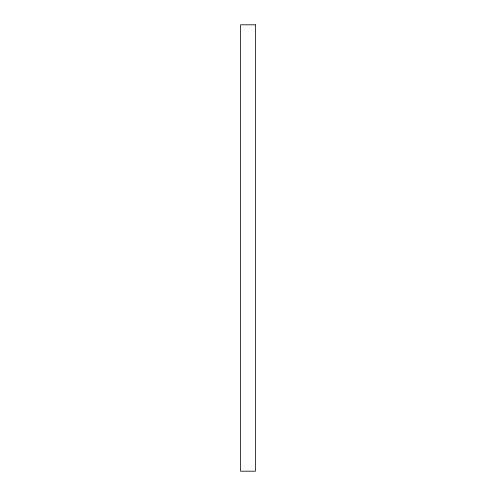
<?xml version="1.0" encoding="UTF-8"?>
<svg xmlns="http://www.w3.org/2000/svg" width="496" height="496" viewBox="0 0 496 496"><rect width="100%" height="100%" fill="white"/><g stroke="black" fill="none" stroke-linecap="round" stroke-linejoin="round"><path stroke-width="0.74" d="M255.44 24.8L240.56 24.8L240.56 471.2L255.44 471.2L255.44 24.8"/></g></svg>
